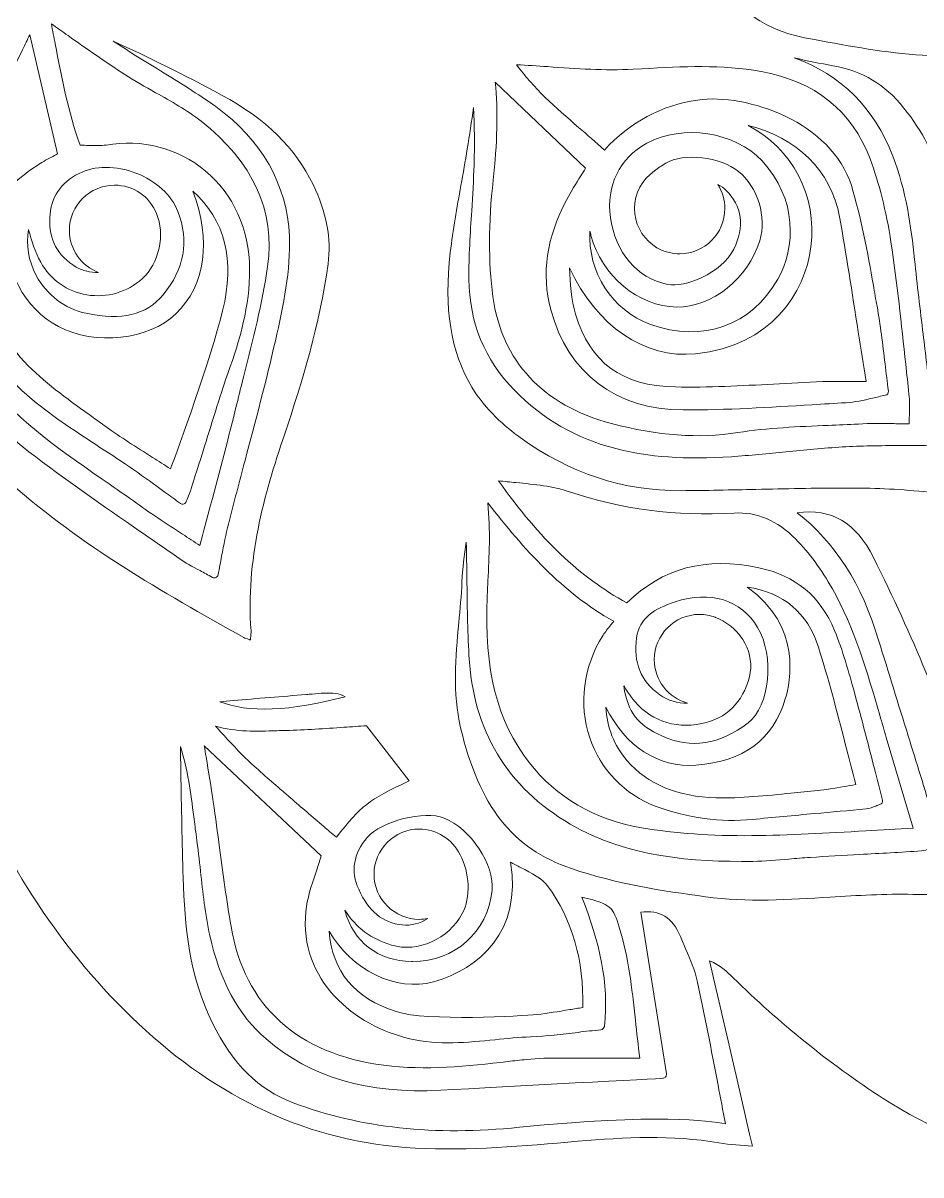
# Model space of a CAD drawing. Header units: millimetres. Extents: x -1630 to 1473, y -391 to 289.
# Drawn here: x -985.2 to -866.7, y -357.7 to -205.6 of the extents above; entities that cross this region are included whole.
import ezdxf

# ---------------------------------------------------------------- set-up
doc = ezdxf.new("R2010")
doc.units = ezdxf.units.MM
doc.header["$MEASUREMENT"] = 0
doc.layers.add('Layer 3', color=7, linetype='Continuous')

msp = doc.modelspace()

# ---------------------------------------------------------------- linework, layer by layer
at = {"layer": 'Layer 3', "lineweight": 0}
for points, knots in [([(-634.52, -243.33), (-634.54, -243.31), (-634.57, -243.29), (-634.59, -243.26), (-634.68, -243.07), (-634.76, -242.88), (-634.85, -242.68), (-635.04, -242.34), (-635.22, -242), (-635.4, -241.65), (-635.66, -241.13), (-635.92, -240.6), (-636.18, -240.07), (-640.76, -230.87), (-646.32, -222.41), (-653.83, -215.26), (-663.84, -205.73), (-675.48, -200.2), (-689.51, -199.54), (-684.82, -198.57), (-680.13, -197.6), (-674.78, -196.5), (-676.7, -194.29), (-678.38, -192.5), (-679.91, -190.59), (-686.19, -182.7), (-692.36, -174.72), (-698.71, -166.89), (-703.88, -160.52), (-710.16, -155.46), (-717.73, -152.17), (-719.82, -151.25), (-722.07, -150.7), (-725.18, -149.68), (-721.3, -148.91), (-718.38, -148.12), (-715.41, -147.8), (-712.34, -147.47), (-709.22, -147.59), (-705.96, -147.51), (-706.18, -146.58), (-706.19, -146.16), (-706.37, -145.84), (-706.69, -145.26), (-707.06, -144.7), (-707.49, -144.2), (-716.15, -134.15), (-724.46, -123.78), (-734.76, -115.26), (-744.58, -107.14), (-755.15, -100.45), (-767.66, -97.31), (-777.35, -94.87), (-786.99, -94.68), (-796.68, -97.59), (-802.49, -99.34), (-807.64, -102.17), (-812.17, -105.58), (-817.31, -102.35), (-822.08, -98.96), (-827.19, -96.23), (-837.15, -90.93), (-847.59, -88.86), (-858.53, -93.21), (-861.86, -94.53), (-865.1, -96.05), (-868.37, -97.53), (-873.24, -99.74), (-878.26, -101.66), (-883.68, -100.94), (-886.35, -100.59), (-888.96, -99.41), (-891.47, -98.29), (-893.59, -97.34), (-893.99, -95.13), (-894.65, -93.07), (-895.25, -91.2), (-896.34, -89.46), (-897.39, -87.78), (-898.32, -86.27), (-899.49, -84.9), (-900.66, -83.33), (-896.3, -81.25), (-894.12, -77.74), (-892.84, -73.77), (-890.92, -67.8), (-890.52, -62.68), (-889.68, -57.08), (-889.29, -54.48), (-889.63, -51.77), (-889.49, -49.12), (-889.47, -48.77), (-888.6, -48.46), (-887.45, -47.68), (-889.42, -52.36), (-887.11, -54.97), (-884.65, -57.15), (-873.77, -66.78), (-861, -70.35), (-846.69, -68.15), (-842.57, -67.51), (-838.53, -66.31), (-834.45, -65.36), (-833.62, -70.46), (-832.09, -72.24), (-827.15, -73.51), (-825.49, -73.94), (-823.74, -74.25), (-822.04, -74.22), (-819.14, -74.17), (-816.25, -73.84), (-813.36, -73.57), (-803.73, -72.65), (-795.15, -69.05), (-787.48, -63.27), (-784.64, -61.12), (-782.08, -58.61), (-778.91, -55.85), (-776.14, -55.85), (-772.74, -56.34), (-769.53, -55.76), (-759.02, -53.86), (-751.08, -48.14), (-745.53, -39.27), (-743.17, -39.15), (-740.42, -39.24), (-737.87, -38.49), (-727.89, -35.55), (-721.79, -28.1), (-716.68, -18.13), (-709.46, -4.04), (-712.67, 19.56), (-712.98, 22.22), (-708.3, 30.28), (-708.83, 41.95), (-710.1, 49.2), (-709.42, 50.62), (-708.85, 51.8), (-708.61, 52.26), (-702.87, 63.55), (-697.36, 74.85), (-694.59, 87.28), (-691.84, 99.62), (-691.21, 112.38), (-692.07, 124.97), (-692.17, 126.36), (-692.28, 127.74), (-692.41, 129.13), (-693.64, 142.2), (-695.61, 155.18), (-699.04, 167.84), (-702.2, 179.5), (-706.64, 191), (-711.87, 201.93), (-714.86, 208.17), (-718.47, 214.16), (-722.99, 219.41), (-719.52, 218.31), (-715.39, 219.26), (-713.33, 222.43), (-711.51, 225.25), (-712.44, 229.18), (-715.86, 230.19), (-717.18, 230.58), (-719.15, 230.46), (-719.52, 228.8), (-719.87, 227.24), (-718.37, 226.21), (-716.99, 226.59), (-716.78, 226.65), (-716.6, 226.73), (-716.45, 226.84), (-716.39, 226.8), (-716.32, 226.75), (-716.26, 226.7), (-715.9, 226.41), (-715.75, 226.04), (-715.72, 225.59), (-715.65, 224.52), (-716.53, 223.59), (-717.37, 223.05), (-719.21, 221.88), (-721.41, 222.21), (-723.26, 223.13), (-725.26, 224.11), (-727, 225.43), (-728.86, 226.46), (-728.72, 226.49), (-728.58, 226.51), (-728.44, 226.55), (-723.48, 227.71), (-720.45, 231.49), (-720.94, 236.69), (-721.37, 241.2), (-725.86, 245.77), (-730.55, 243.31), (-730.9, 243.13), (-731.23, 242.91), (-731.53, 242.66), (-730.29, 246.75), (-730.37, 250.95), (-731.87, 254.82), (-733.52, 259.06), (-736.6, 261.98), (-739.7, 262.26), (-741.74, 262.44), (-743.54, 261.43), (-744.77, 259.43), (-745.9, 257.59), (-745.01, 255.13), (-743.99, 252.29), (-742.39, 247.85), (-740.41, 242.31), (-744.52, 236.44), (-747.67, 231.94), (-751.06, 229.97), (-752.79, 229.21), (-754.05, 228.94), (-755.29, 228.58), (-756.51, 228.14), (-756.51, 228.14), (-757.66, 227.86), (-757.66, 227.86), (-754.59, 231.78), (-751.24, 237.5), (-751.01, 243.96), (-750.56, 256.09), (-755.7, 266.25), (-764.75, 271.14), (-770.1, 274.04), (-775.96, 274.39), (-779.33, 272.01), (-781.53, 270.45), (-782.48, 267.9), (-782, 264.82), (-781.56, 262.04), (-778.64, 260.36), (-774.94, 258.23), (-769.16, 254.91), (-761.97, 250.78), (-761.02, 240.65), (-760.48, 234.87), (-761.4, 230.48), (-762.38, 227.63), (-761.85, 229.56), (-761.57, 231.63), (-761.77, 233.75), (-762.61, 242.54), (-767.29, 249.39), (-774.29, 252.07), (-778.54, 253.7), (-782.77, 253.38), (-785.06, 251.26), (-786.57, 249.87), (-787.03, 247.86), (-786.37, 245.61), (-785.76, 243.54), (-783.35, 242.54), (-780.56, 241.39), (-776.19, 239.59), (-770.75, 237.35), (-769.16, 230.36), (-767.92, 224.92), (-768.79, 221.04), (-769.38, 219.29), (-769.54, 219.1), (-769.71, 218.92), (-769.86, 218.73), (-771.14, 217.18), (-772.19, 215.51), (-773.13, 213.74), (-774.08, 211.95), (-774.38, 209.79), (-775.54, 208.13), (-776.84, 206.26), (-779.1, 205.67), (-780.95, 204.53), (-782.86, 203.37), (-784.55, 201.88), (-785.96, 200.15), (-788.72, 196.75), (-790.35, 192.58), (-791.54, 188.41), (-791.66, 187.98), (-791.52, 187.2), (-791.21, 186.99), (-790.89, 186.76), (-790.15, 186.86), (-789.73, 187.08), (-787.38, 188.29), (-785.45, 189.99), (-782.95, 191.01), (-780.29, 192.09), (-777.46, 192.77), (-774.6, 193), (-773.8, 193.07), (-772.97, 193.1), (-772.2, 192.88), (-771.43, 192.66), (-770.76, 192.2), (-770.1, 191.75), (-766.36, 189.22), (-762.42, 186.62), (-757.93, 186.18), (-753.52, 185.73), (-749.3, 187.4), (-745.03, 188.13), (-738.74, 189.21), (-729.39, 186.54), (-725.83, 180.84), (-724.39, 178.53), (-724.05, 175.69), (-724.14, 172.97), (-724.34, 166.78), (-725.38, 160.76), (-727.21, 154.84), (-729.28, 148.16), (-731.36, 141.52), (-735.03, 135.49), (-736.67, 132.77), (-738.75, 130.51), (-741.17, 128.51), (-745.07, 125.29), (-749.81, 123.73), (-754.39, 121.91), (-761.91, 118.93), (-769.85, 117.34), (-777.69, 115.51), (-786.93, 113.35), (-796.11, 111.11), (-805, 107.71), (-807.57, 106.73), (-810.09, 105.67), (-812.58, 104.53), (-812.58, 104.53), (-816.84, 102.92), (-816.84, 102.92), (-817.07, 102.84), (-839.57, 94.11), (-852.12, 70.79), (-853.56, 68.12), (-854.87, 65.53), (-856.06, 62.98), (-867.21, 59.55), (-877.87, 54.59), (-887.66, 48.24), (-892.56, 45.07), (-897.24, 41.55), (-901.65, 37.72), (-906.02, 33.92), (-910.31, 29.85), (-913.47, 24.96), (-916.15, 20.8), (-917.98, 15.72), (-917.1, 10.83), (-920.74, 11.09), (-924.22, 11.36), (-927.71, 11.37), (-933.86, 11.38), (-939.64, 10.14), (-942.91, 4.62), (-948.58, 4.77), (-953.88, 5.17), (-959.16, 4.98), (-966.12, 4.72), (-972.4, 2.3), (-977.57, -2.48), (-986.18, -10.44), (-979.87, -16.12), (-979.91, -16.49), (-982.25, -16.49), (-984.64, -16.41), (-987.01, -16.51), (-992.04, -16.71), (-997.07, -17), (-1002.09, -17.27), (-1011.01, -17.74), (-1019.31, -20.42), (-1026.93, -24.91), (-1035.03, -29.69), (-1041.09, -36.28), (-1044.14, -45.48), (-1046.46, -52.47), (-1047.35, -59.66), (-1047.94, -66.91), (-1048.29, -71.16), (-1048.22, -71.23), (-1052.52, -72.58), (-1057.85, -74.24), (-1063.02, -76.24), (-1067.83, -79.18), (-1084.89, -89.61), (-1093.52, -104.78), (-1093.3, -124.76), (-1093.23, -130.83), (-1092.57, -136.93), (-1091.65, -142.94), (-1090.54, -150.23), (-1091, -166.45), (-1090.91, -167.17), (-1088.24, -165.5), (-1085.62, -163.77), (-1082.96, -162.08), (-1083, -163.07), (-1083.43, -163.67), (-1083.81, -164.3), (-1086.33, -168.5), (-1089.22, -172.51), (-1091.29, -176.92), (-1096.79, -188.68), (-1098.38, -201.02), (-1095.04, -213.67), (-1093.26, -220.45), (-1090.71, -227.02), (-1088.62, -233.71), (-1086.65, -240.02), (-1084.82, -246.37), (-1082.93, -252.7), (-1082.5, -254.11), (-1082.05, -255.52), (-1081.34, -257.81), (-1074.66, -247.47), (-1065.82, -240.9), (-1055.96, -234.56), (-1055.96, -240.45), (-1055.95, -245.73), (-1055.96, -251.01), (-1055.98, -259.44), (-1054.69, -267.67), (-1051.83, -275.58), (-1048.84, -283.84), (-1044.28, -291.12), (-1036.98, -296.26), (-1032, -299.77), (-1026.87, -303.08), (-1021.65, -306.21), (-1015.15, -310.12), (-1002.38, -320.99), (-1001.08, -321.9), (-999.83, -312.72), (-997.8, -305.5), (-996.15, -296.35), (-994.97, -299.06), (-993.96, -301.36), (-992.97, -303.66), (-987.47, -316.47), (-980.25, -328.09), (-970, -337.7), (-959.68, -347.37), (-947.63, -353.38), (-933.45, -354.12), (-926.33, -354.5), (-919.13, -353.83), (-912, -353.22), (-905.76, -352.69), (-899.58, -352.35), (-893.38, -353.43), (-891.9, -353.68), (-890.38, -353.72), (-888.97, -353.84), (-890.91, -345.47), (-892.76, -337.43), (-894.62, -329.39), (-893.21, -329.99), (-892.35, -330.79), (-891.5, -331.62), (-885.43, -337.58), (-878.88, -342.92), (-871.71, -347.55), (-859.27, -355.6), (-845.69, -357.66), (-831.33, -355.66), (-823.74, -354.6), (-816.21, -353.11), (-808.67, -351.71), (-800.63, -350.22), (-792.63, -350.15), (-784.66, -352.03), (-782.8, -352.47), (-781, -353.16), (-778.54, -353.94), (-779, -352.4), (-782.76, -343.76), (-783.7, -340.08), (-785.27, -333.95), (-786.23, -327.66), (-787.53, -321.46), (-788.14, -318.5), (-788.93, -315.58), (-789.65, -312.58), (-786.08, -315.05), (-782.86, -317.67), (-779.29, -319.66), (-766.09, -327.03), (-752.1, -329.89), (-737.15, -326.29), (-728.99, -324.32), (-721.29, -321.1), (-713.85, -317.24), (-702.68, -311.44), (-678.26, -300.37), (-677.21, -299.66), (-688.19, -292.06), (-693.66, -280.46), (-702.29, -270.43), (-691.49, -274.21), (-681.62, -273), (-671.94, -269.62), (-666.19, -267.61), (-660.56, -265.23), (-655, -262.74), (-643.64, -257.66), (-628.86, -260.63), (-627.89, -260.44), (-630.16, -254.57), (-632.34, -248.95), (-634.52, -243.33)], [0, 0, 0, 0, 1, 1, 1, 2, 2, 2, 3, 3, 3, 4, 4, 4, 5, 5, 5, 6, 6, 6, 7, 7, 7, 8, 8, 8, 9, 9, 9, 10, 10, 10, 11, 11, 11, 12, 12, 12, 13, 13, 13, 14, 14, 14, 15, 15, 15, 16, 16, 16, 17, 17, 17, 18, 18, 18, 19, 19, 19, 20, 20, 20, 21, 21, 21, 22, 22, 22, 23, 23, 23, 24, 24, 24, 25, 25, 25, 26, 26, 26, 27, 27, 27, 28, 28, 28, 29, 29, 29, 30, 30, 30, 31, 31, 31, 32, 32, 32, 33, 33, 33, 34, 34, 34, 35, 35, 35, 36, 36, 36, 37, 37, 37, 38, 38, 38, 39, 39, 39, 40, 40, 40, 41, 41, 41, 42, 42, 42, 43, 43, 43, 44, 44, 44, 45, 45, 45, 46, 46, 46, 47, 47, 47, 48, 48, 48, 49, 49, 49, 50, 50, 50, 51, 51, 51, 52, 52, 52, 53, 53, 53, 54, 54, 54, 55, 55, 55, 56, 56, 56, 57, 57, 57, 58, 58, 58, 59, 59, 59, 60, 60, 60, 61, 61, 61, 62, 62, 62, 63, 63, 63, 64, 64, 64, 65, 65, 65, 66, 66, 66, 67, 67, 67, 68, 68, 68, 69, 69, 69, 70, 70, 70, 71, 71, 71, 72, 72, 72, 73, 73, 73, 74, 74, 74, 75, 75, 75, 76, 76, 76, 77, 77, 77, 78, 78, 78, 79, 79, 79, 80, 80, 80, 81, 81, 81, 82, 82, 82, 83, 83, 83, 84, 84, 84, 85, 85, 85, 86, 86, 86, 87, 87, 87, 88, 88, 88, 89, 89, 89, 90, 90, 90, 91, 91, 91, 92, 92, 92, 93, 93, 93, 94, 94, 94, 95, 95, 95, 96, 96, 96, 97, 97, 97, 98, 98, 98, 99, 99, 99, 100, 100, 100, 101, 101, 101, 102, 102, 102, 103, 103, 103, 104, 104, 104, 105, 105, 105, 106, 106, 106, 107, 107, 107, 108, 108, 108, 109, 109, 109, 110, 110, 110, 111, 111, 111, 112, 112, 112, 113, 113, 113, 114, 114, 114, 115, 115, 115, 116, 116, 116, 117, 117, 117, 118, 118, 118, 119, 119, 119, 120, 120, 120, 121, 121, 121, 122, 122, 122, 123, 123, 123, 124, 124, 124, 125, 125, 125, 126, 126, 126, 127, 127, 127, 128, 128, 128, 129, 129, 129, 130, 130, 130, 131, 131, 131, 132, 132, 132, 133, 133, 133, 134, 134, 134, 135, 135, 135, 136, 136, 136, 137, 137, 137, 138, 138, 138, 139, 139, 139, 140, 140, 140, 141, 141, 141, 142, 142, 142, 143, 143, 143, 144, 144, 144, 145, 145, 145, 146, 146, 146, 147, 147, 147, 148, 148, 148, 149, 149, 149, 150, 150, 150, 151, 151, 151, 152, 152, 152, 153, 153, 153, 154, 154, 154, 155, 155, 155, 156, 156, 156, 157, 157, 157, 158, 158, 158, 159, 159, 159, 160, 160, 160, 161, 161, 161, 162, 162, 162, 163, 163, 163, 164, 164, 164, 165, 165, 165, 166, 166, 166, 167, 167, 167, 168, 168, 168, 169, 169, 169, 170, 170, 170, 171, 171, 171, 172, 172, 172, 172]), ([(-866.5, -209.81), (-871.27, -209.51), (-876.09, -208.62), (-880.76, -207.75), (-880.76, -207.75), (-882.09, -207.5), (-882.09, -207.5), (-887.8, -206.45), (-892.2, -202.94), (-895.54, -196.77), (-898.24, -191.8), (-899.56, -186.36), (-899.46, -180.63), (-899.4, -177.32), (-899.23, -173.97), (-899.06, -170.7), (-898.69, -174.23), (-898.29, -177.85), (-897.64, -181.39), (-895.45, -193.4), (-888.82, -200.65), (-877.96, -202.96), (-873.16, -203.97), (-868.5, -204.57), (-864.12, -204.72), (-857.72, -204.94), (-851.2, -204.91), (-844.91, -204.87), (-842.8, -204.86), (-840.7, -204.85), (-838.6, -204.85), (-837.88, -204.85), (-837.17, -204.73), (-836.48, -204.61), (-836.18, -204.56), (-835.87, -204.5), (-835.57, -204.46), (-835.33, -204.43), (-835.15, -204.23), (-835.14, -203.99), (-835.13, -203.74), (-835.1, -203.53), (-835.08, -203.34), (-835.04, -202.97), (-835.01, -202.65), (-835.1, -202.33), (-835.9, -199.26), (-836.72, -196.18), (-837.54, -193.11), (-838.94, -187.84), (-840.39, -182.4), (-841.75, -177.03), (-844.29, -167.02), (-848.79, -160.59), (-855.81, -157.01), (-854.91, -157.06), (-853.99, -157.07), (-853.1, -156.95), (-849.95, -156.52), (-847.38, -157.59), (-844.78, -160.43), (-843.66, -161.65), (-842.65, -162.88), (-841.79, -164.06), (-838.2, -169.02), (-835.63, -175), (-833.91, -182.35), (-833.43, -184.38), (-832.99, -186.45), (-832.57, -188.46), (-831.29, -194.48), (-829.97, -200.7), (-827.54, -206.55), (-827.01, -207.83), (-826.48, -209.11), (-825.94, -210.45), (-825.94, -210.45), (-825.41, -211.74), (-825.41, -211.74), (-826.7, -211.63), (-827.98, -211.53), (-829.25, -211.42), (-832.64, -211.14), (-835.83, -210.87), (-839.09, -210.74), (-842.72, -210.59), (-846.41, -210.5), (-849.98, -210.42), (-855.4, -210.29), (-861, -210.15), (-866.5, -209.81)], [0, 0, 0, 0, 1, 1, 1, 2, 2, 2, 3, 3, 3, 4, 4, 4, 5, 5, 5, 6, 6, 6, 7, 7, 7, 8, 8, 8, 9, 9, 9, 10, 10, 10, 11, 11, 11, 12, 12, 12, 13, 13, 13, 14, 14, 14, 15, 15, 15, 16, 16, 16, 17, 17, 17, 18, 18, 18, 19, 19, 19, 20, 20, 20, 21, 21, 21, 22, 22, 22, 23, 23, 23, 24, 24, 24, 25, 25, 25, 26, 26, 26, 27, 27, 27, 28, 28, 28, 29, 29, 29, 30, 30, 30, 30]), ([(-985.28, -209.08), (-984.96, -208.42), (-984.64, -207.76), (-984.33, -207.12), (-984.33, -207.12), (-980.68, -222.84), (-980.68, -222.84), (-980.96, -222.99), (-981.22, -223.13), (-981.47, -223.27), (-982.19, -223.66), (-982.81, -223.99), (-983.41, -224.4), (-986.35, -226.41), (-989.56, -229.02), (-991.01, -233.23), (-993.89, -241.61), (-991.54, -249.02), (-984.01, -255.26), (-981.2, -257.59), (-978.08, -259.62), (-975.06, -261.59), (-973.59, -262.55), (-972.06, -263.55), (-970.6, -264.56), (-969.21, -265.52), (-967.87, -266.5), (-966.44, -267.55), (-965.79, -268.02), (-965.12, -268.51), (-964.44, -269), (-964.33, -269.08), (-964.2, -269.11), (-964.07, -269.09), (-963.93, -269.07), (-963.82, -268.99), (-963.74, -268.88), (-963.49, -268.51), (-962.83, -266.45), (-961.27, -261.45), (-960.21, -258.03), (-959, -254.16), (-958.14, -251.71), (-956.65, -247.49), (-955.27, -242.91), (-955.31, -238.01), (-955.35, -232.79), (-957.43, -228.2), (-961.16, -225.08), (-964.76, -222.08), (-969.53, -220.84), (-974.24, -221.67), (-974.95, -221.79), (-975.71, -221.76), (-976.58, -221.72), (-976.94, -221.71), (-977.3, -221.69), (-977.69, -221.69), (-979.25, -217.32), (-980.12, -212.75), (-980.97, -208.32), (-981.14, -207.45), (-981.31, -206.55), (-981.48, -205.66), (-980.75, -206.18), (-980.01, -206.7), (-979.28, -207.22), (-976.85, -208.93), (-974.34, -210.7), (-971.8, -212.35), (-970.48, -213.21), (-969.07, -214), (-967.72, -214.76), (-965.67, -215.9), (-963.56, -217.08), (-961.73, -218.52), (-954.85, -223.92), (-951.9, -230.38), (-952.95, -237.72), (-953.65, -242.58), (-954.88, -247.45), (-956.07, -252.16), (-956.39, -253.39), (-956.7, -254.62), (-957, -255.85), (-958.09, -260.3), (-959.24, -264.63), (-960.46, -269.22), (-960.93, -270.99), (-961.41, -272.76), (-961.88, -274.55), (-962.63, -274.06), (-963.39, -273.56), (-964.16, -273.06), (-966.31, -271.66), (-968.53, -270.21), (-970.65, -268.67), (-972.06, -267.66), (-973.51, -266.65), (-974.91, -265.68), (-980.66, -261.7), (-986.6, -257.59), (-990.86, -251.75), (-995.39, -245.53), (-996.96, -238.73), (-995.52, -231.52), (-994.68, -227.33), (-992.67, -223.55), (-990.71, -219.9), (-990.23, -218.99), (-989.72, -218.05), (-989.25, -217.12), (-987.86, -214.41), (-986.55, -211.7), (-985.28, -209.08)], [0, 0, 0, 0, 1, 1, 1, 2, 2, 2, 3, 3, 3, 4, 4, 4, 5, 5, 5, 6, 6, 6, 7, 7, 7, 8, 8, 8, 9, 9, 9, 10, 10, 10, 11, 11, 11, 12, 12, 12, 13, 13, 13, 14, 14, 14, 15, 15, 15, 16, 16, 16, 17, 17, 17, 18, 18, 18, 19, 19, 19, 20, 20, 20, 21, 21, 21, 22, 22, 22, 23, 23, 23, 24, 24, 24, 25, 25, 25, 26, 26, 26, 27, 27, 27, 28, 28, 28, 29, 29, 29, 30, 30, 30, 31, 31, 31, 32, 32, 32, 33, 33, 33, 34, 34, 34, 35, 35, 35, 36, 36, 36, 37, 37, 37, 38, 38, 38, 38]), ([(-986.79, -266.42), (-993.73, -260.34), (-998.98, -253.71), (-1002.83, -246.16), (-1003.44, -244.96), (-1003.83, -243.37), (-1003.99, -241.43), (-1004.45, -235.75), (-1002.92, -230.33), (-999.32, -224.84), (-996.09, -219.93), (-992.88, -215.16), (-989.48, -210.11), (-988.81, -209.1), (-988.13, -208.09), (-987.44, -207.08), (-987.63, -207.53), (-987.82, -207.97), (-988.03, -208.39), (-989.07, -210.44), (-990.17, -212.51), (-991.23, -214.51), (-992.92, -217.7), (-994.67, -220.99), (-996.21, -224.33), (-998.82, -229.97), (-999.6, -235.38), (-998.59, -240.85), (-997.07, -249.11), (-992.57, -255.89), (-984.43, -262.17), (-979.66, -265.86), (-974.62, -269.34), (-969.74, -272.7), (-968.04, -273.87), (-966.34, -275.04), (-964.65, -276.23), (-963.8, -276.82), (-962.9, -277.31), (-961.85, -277.87), (-961.34, -278.14), (-960.8, -278.43), (-960.22, -278.76), (-960.08, -278.84), (-959.91, -278.85), (-959.77, -278.78), (-959.62, -278.72), (-959.52, -278.58), (-959.48, -278.43), (-959.31, -277.55), (-959.15, -276.74), (-959.01, -275.97), (-958.71, -274.41), (-958.46, -273.06), (-958.12, -271.73), (-957.4, -268.93), (-956.65, -266.09), (-955.92, -263.34), (-954.55, -258.17), (-953.13, -252.82), (-951.91, -247.51), (-950.84, -242.79), (-949.89, -238.19), (-950.07, -233.7), (-950.35, -226.91), (-953.71, -221), (-959.79, -216.6), (-962.13, -214.91), (-964.64, -213.37), (-967.06, -211.89), (-968.2, -211.2), (-969.38, -210.48), (-970.53, -209.75), (-971.46, -209.15), (-972.4, -208.55), (-973.34, -207.95), (-968.71, -210.03), (-963.98, -212.38), (-959.01, -215.07), (-953.19, -218.21), (-949.24, -222.08), (-946.94, -226.88), (-945.16, -230.59), (-944.52, -234.02), (-944.97, -237.37), (-946.05, -245.4), (-948.38, -252.96), (-950.73, -259.92), (-953.43, -267.9), (-955.83, -276.55), (-955.13, -285.8), (-955.11, -286.08), (-955.14, -286.38), (-955.2, -286.8), (-955.21, -286.87), (-955.22, -286.94), (-955.22, -287.01), (-955.28, -287), (-955.34, -286.98), (-955.39, -286.96), (-955.71, -286.86), (-955.92, -286.79), (-956.09, -286.7), (-966.99, -280.63), (-977.53, -274.51), (-986.79, -266.42)], [0, 0, 0, 0, 1, 1, 1, 2, 2, 2, 3, 3, 3, 4, 4, 4, 5, 5, 5, 6, 6, 6, 7, 7, 7, 8, 8, 8, 9, 9, 9, 10, 10, 10, 11, 11, 11, 12, 12, 12, 13, 13, 13, 14, 14, 14, 15, 15, 15, 16, 16, 16, 17, 17, 17, 18, 18, 18, 19, 19, 19, 20, 20, 20, 21, 21, 21, 22, 22, 22, 23, 23, 23, 24, 24, 24, 25, 25, 25, 26, 26, 26, 27, 27, 27, 28, 28, 28, 29, 29, 29, 30, 30, 30, 31, 31, 31, 32, 32, 32, 33, 33, 33, 34, 34, 34, 35, 35, 35, 35]), ([(-888.5, -267.14), (-891.74, -267.21), (-895.08, -267.29), (-898.38, -267.31), (-905.96, -267.35), (-913.11, -265), (-919.61, -260.31), (-921.54, -258.91), (-924.21, -256.62), (-925.98, -253.65), (-928.79, -248.92), (-929.69, -243.26), (-928.83, -235.84), (-928.48, -232.89), (-927.95, -229.9), (-927.43, -227.01), (-927.14, -225.43), (-926.85, -223.8), (-926.59, -222.19), (-926.29, -220.37), (-926.02, -218.53), (-925.76, -216.73), (-925.63, -219.13), (-925.61, -221.63), (-925.69, -224.28), (-925.75, -226.29), (-925.89, -228.35), (-926.01, -230.34), (-926.2, -233.3), (-926.4, -236.35), (-926.37, -239.37), (-926.32, -245.09), (-924.3, -250.03), (-920.36, -254.05), (-916.61, -257.88), (-912.23, -260.4), (-906.98, -261.76), (-902.66, -262.88), (-897.82, -263.22), (-891.72, -262.82), (-889.32, -262.66), (-886.89, -262.42), (-884.53, -262.18), (-882.1, -261.94), (-879.58, -261.69), (-877.1, -261.54), (-874.61, -261.38), (-872.1, -261.37), (-869.45, -261.35), (-868.22, -261.35), (-866.97, -261.34), (-865.67, -261.32), (-865.54, -261.32), (-865.41, -261.26), (-865.31, -261.16), (-865.22, -261.06), (-865.17, -260.93), (-865.18, -260.79), (-865.22, -260.02), (-865.24, -259.3), (-865.27, -258.6), (-865.32, -257.17), (-865.36, -255.82), (-865.51, -254.5), (-865.79, -251.89), (-866.12, -249.23), (-866.43, -246.66), (-866.82, -243.43), (-867.22, -240.09), (-867.56, -236.8), (-868.02, -232.38), (-868.68, -227.67), (-870.43, -223.14), (-872.9, -216.77), (-877.27, -212.41), (-883.43, -210.16), (-881.72, -210.56), (-880.01, -210.89), (-878.33, -211.2), (-874.41, -211.91), (-871.45, -213.67), (-869.01, -216.74), (-866.37, -220.06), (-864.88, -223), (-864.31, -226.01), (-863.31, -231.31), (-862.59, -236.75), (-861.89, -242.01), (-861.89, -242.01), (-861.84, -242.44), (-861.84, -242.44), (-861.33, -246.28), (-860.88, -250.4), (-860.37, -255.81), (-860.09, -258.82), (-859.86, -261.85), (-859.65, -264.79), (-859.57, -265.89), (-859.49, -266.98), (-859.4, -268.06), (-860.86, -267.94), (-862.3, -267.81), (-863.71, -267.67), (-867.28, -267.34), (-870.65, -267.02), (-874.09, -266.98), (-874.98, -266.97), (-875.88, -266.97), (-876.78, -266.97), (-880.71, -266.97), (-884.66, -267.05), (-888.5, -267.14)], [0, 0, 0, 0, 1, 1, 1, 2, 2, 2, 3, 3, 3, 4, 4, 4, 5, 5, 5, 6, 6, 6, 7, 7, 7, 8, 8, 8, 9, 9, 9, 10, 10, 10, 11, 11, 11, 12, 12, 12, 13, 13, 13, 14, 14, 14, 15, 15, 15, 16, 16, 16, 17, 17, 17, 18, 18, 18, 19, 19, 19, 20, 20, 20, 21, 21, 21, 22, 22, 22, 23, 23, 23, 24, 24, 24, 25, 25, 25, 26, 26, 26, 27, 27, 27, 28, 28, 28, 29, 29, 29, 30, 30, 30, 31, 31, 31, 32, 32, 32, 33, 33, 33, 34, 34, 34, 35, 35, 35, 36, 36, 36, 37, 37, 37, 37]), ([(-922.89, -213.35), (-922.89, -213.35), (-910.98, -224.73), (-910.98, -224.73), (-911.19, -225.07), (-911.41, -225.42), (-911.62, -225.76), (-912.24, -226.76), (-912.88, -227.79), (-913.44, -228.85), (-916.15, -233.91), (-916.84, -238.67), (-915.57, -243.41), (-913.32, -251.8), (-906.96, -256.62), (-898.11, -256.64), (-892.42, -256.66), (-886.65, -256.31), (-881.07, -255.96), (-879.59, -255.87), (-878.11, -255.78), (-876.64, -255.7), (-875.46, -255.63), (-874.32, -255.37), (-873.11, -255.09), (-872.56, -254.96), (-871.99, -254.83), (-871.41, -254.72), (-871.16, -254.67), (-870.98, -254.42), (-871.01, -254.16), (-871.17, -252.94), (-871.32, -251.74), (-871.45, -250.56), (-871.76, -247.93), (-872.06, -245.45), (-872.51, -242.96), (-872.68, -242.04), (-872.84, -241.12), (-873, -240.2), (-873.77, -235.84), (-874.57, -231.32), (-875.9, -227.03), (-878.48, -218.71), (-889.66, -214.78), (-896.21, -215.73), (-900.94, -216.42), (-905.08, -218.64), (-908.5, -222.34), (-909.62, -221.31), (-910.77, -220.31), (-911.89, -219.35), (-914.96, -216.7), (-917.87, -214.18), (-920.08, -211.06), (-918.71, -211.13), (-917.34, -211.23), (-916, -211.32), (-912.12, -211.6), (-908.45, -211.86), (-904.71, -211.66), (-904.71, -211.66), (-903.49, -211.6), (-903.49, -211.6), (-898.11, -211.3), (-893.03, -211.02), (-887.82, -211.96), (-880.69, -213.24), (-875.85, -217.12), (-873.44, -223.49), (-872.22, -226.72), (-871.31, -230.32), (-870.68, -234.51), (-869.87, -239.85), (-869.29, -245.33), (-868.72, -250.62), (-868.58, -251.93), (-868.44, -253.24), (-868.3, -254.55), (-868.2, -255.45), (-868.23, -256.39), (-868.25, -257.4), (-868.26, -257.75), (-868.27, -258.11), (-868.28, -258.48), (-868.97, -258.48), (-869.63, -258.47), (-870.27, -258.46), (-871.91, -258.44), (-873.46, -258.42), (-874.98, -258.51), (-876.3, -258.58), (-877.65, -258.63), (-878.95, -258.69), (-882.88, -258.85), (-886.94, -259.02), (-890.87, -259.64), (-896.04, -260.45), (-901.5, -260.06), (-907.56, -258.44), (-916.63, -256.02), (-922.04, -250.22), (-923.21, -241.67), (-923.82, -237.15), (-923.81, -231.98), (-923.17, -226.3), (-922.63, -221.54), (-922.54, -217.1), (-922.89, -213.35)], [0, 0, 0, 0, 1, 1, 1, 2, 2, 2, 3, 3, 3, 4, 4, 4, 5, 5, 5, 6, 6, 6, 7, 7, 7, 8, 8, 8, 9, 9, 9, 10, 10, 10, 11, 11, 11, 12, 12, 12, 13, 13, 13, 14, 14, 14, 15, 15, 15, 16, 16, 16, 17, 17, 17, 18, 18, 18, 19, 19, 19, 20, 20, 20, 21, 21, 21, 22, 22, 22, 23, 23, 23, 24, 24, 24, 25, 25, 25, 26, 26, 26, 27, 27, 27, 28, 28, 28, 29, 29, 29, 30, 30, 30, 31, 31, 31, 32, 32, 32, 33, 33, 33, 34, 34, 34, 35, 35, 35, 36, 36, 36, 36]), ([(-890.79, -225.15), (-893.19, -223.22), (-898.04, -222.67), (-900.4, -224.07), (-900.94, -224.39), (-901.43, -224.74), (-901.86, -225.1), (-903.53, -226.21), (-904.52, -228.07), (-904.52, -230.06), (-904.52, -231.95), (-903.61, -233.74), (-902.11, -234.85), (-901.65, -235.23), (-901.17, -235.5), (-900.68, -235.66), (-900.41, -235.75), (-900.14, -235.82), (-899.88, -235.87), (-899.44, -235.98), (-898.99, -236.03), (-898.56, -236.03), (-895.27, -236.03), (-892.6, -233.35), (-892.6, -230.06), (-892.6, -228.93), (-892.92, -227.83), (-893.51, -226.89), (-893.09, -227.1), (-892.73, -227.34), (-892.46, -227.61), (-890.33, -229.71), (-889.96, -232.48), (-891.42, -235.41), (-893.03, -238.63), (-897.93, -240.56), (-900.15, -240.07), (-904.25, -239.17), (-907, -235.95), (-907.7, -231.22), (-908.31, -227.11), (-906.47, -223.36), (-902.9, -221.44), (-898.1, -218.87), (-891.28, -219.91), (-887.69, -223.76), (-883, -228.8), (-883.26, -235.23), (-885.6, -239.37), (-889.1, -245.54), (-895.53, -247.84), (-902.39, -245.36), (-907.54, -243.49), (-910.7, -238.4), (-910.4, -233.03), (-910.36, -233.22), (-910.31, -233.41), (-910.27, -233.6), (-908.88, -238.93), (-904.01, -243), (-898.94, -243.06), (-894.31, -243.11), (-889.51, -239.27), (-887.99, -234.31), (-887.03, -231.2), (-888.26, -227.18), (-890.79, -225.15)], [0, 0, 0, 0, 1, 1, 1, 2, 2, 2, 3, 3, 3, 4, 4, 4, 5, 5, 5, 6, 6, 6, 7, 7, 7, 8, 8, 8, 9, 9, 9, 10, 10, 10, 11, 11, 11, 12, 12, 12, 13, 13, 13, 14, 14, 14, 15, 15, 15, 16, 16, 16, 17, 17, 17, 18, 18, 18, 19, 19, 19, 20, 20, 20, 21, 21, 21, 22, 22, 22, 22]), ([(-896.46, -249.23), (-886.41, -248.16), (-882.01, -241.24), (-881.24, -235.12), (-880.39, -228.29), (-883.69, -222.17), (-889.54, -219.08), (-883.19, -220.58), (-878.53, -225.11), (-877.46, -231.16), (-876.58, -236.14), (-875.81, -241.09), (-874.99, -246.33), (-874.65, -248.49), (-874.31, -250.67), (-873.95, -252.9), (-874.53, -252.9), (-875.08, -252.89), (-875.61, -252.89), (-877.04, -252.88), (-878.38, -252.86), (-879.7, -252.91), (-881.86, -252.99), (-884.05, -253.11), (-886.17, -253.23), (-890.42, -253.46), (-894.81, -253.7), (-899.11, -253.62), (-906.18, -253.48), (-910.37, -250.43), (-912.3, -244.01), (-912.88, -242.09), (-913.01, -239.96), (-913.12, -237.89), (-909.5, -245.57), (-903.2, -249.95), (-896.46, -249.23)], [0, 0, 0, 0, 1, 1, 1, 2, 2, 2, 3, 3, 3, 4, 4, 4, 5, 5, 5, 6, 6, 6, 7, 7, 7, 8, 8, 8, 9, 9, 9, 10, 10, 10, 11, 11, 11, 12, 12, 12, 12]), ([(-966.73, -241.43), (-969.01, -244.15), (-972.14, -244.91), (-976.89, -243.89), (-979.69, -243.29), (-982.09, -241.47), (-983.47, -238.9), (-984.5, -236.96), (-984.86, -234.82), (-984.5, -232.83), (-984.5, -232.83), (-984.49, -232.86), (-984.49, -232.86), (-984.1, -234.23), (-983.66, -235.78), (-982.89, -237.15), (-981.59, -239.46), (-979.37, -241.03), (-976.79, -241.45), (-974.16, -241.89), (-971.49, -241.11), (-969.46, -239.3), (-967.27, -237.35), (-966.42, -233.41), (-967.61, -230.72), (-968.52, -228.44), (-970.69, -226.97), (-973.14, -226.97), (-976.42, -226.97), (-979.1, -229.65), (-979.1, -232.93), (-979.1, -235.47), (-977.5, -237.65), (-975.26, -238.5), (-976.32, -238.53), (-977.34, -238.29), (-978.19, -237.79), (-980.67, -236.31), (-981.81, -234.18), (-981.68, -231.28), (-981.55, -228.58), (-980.29, -226.66), (-977.83, -225.42), (-975.75, -224.37), (-972.94, -224.36), (-970.31, -225.38), (-967.67, -226.4), (-965.61, -228.29), (-964.78, -230.45), (-963.27, -234.38), (-963.93, -238.08), (-966.73, -241.43)], [0, 0, 0, 0, 1, 1, 1, 2, 2, 2, 3, 3, 3, 4, 4, 4, 5, 5, 5, 6, 6, 6, 7, 7, 7, 8, 8, 8, 9, 9, 9, 10, 10, 10, 11, 11, 11, 12, 12, 12, 13, 13, 13, 14, 14, 14, 15, 15, 15, 16, 16, 16, 17, 17, 17, 17]), ([(-962.81, -227.76), (-958.54, -231.55), (-957.22, -236.86), (-958.88, -243.57), (-960.44, -249.91), (-964.75, -261.84), (-965.75, -264.42), (-966.55, -263.91), (-967.35, -263.41), (-968.14, -262.91), (-970.29, -261.55), (-972.33, -260.27), (-974.31, -258.84), (-974.85, -258.44), (-975.4, -258.05), (-975.94, -257.66), (-978.9, -255.55), (-981.96, -253.36), (-984.53, -250.81), (-990.48, -244.88), (-990.47, -237.46), (-987.38, -232.47), (-987.68, -238.18), (-985.12, -243.22), (-980.55, -245.63), (-975.71, -248.19), (-968.61, -247.42), (-965.04, -243.96), (-961.12, -240.14), (-960.34, -234.31), (-962.81, -227.76)], [0, 0, 0, 0, 1, 1, 1, 2, 2, 2, 3, 3, 3, 4, 4, 4, 5, 5, 5, 6, 6, 6, 7, 7, 7, 8, 8, 8, 9, 9, 9, 10, 10, 10, 10]), ([(-923.88, -268.92), (-919.09, -275.03), (-914.11, -280.73), (-907.25, -284.56), (-907.39, -284.72), (-907.51, -284.88), (-907.63, -285.03), (-908.05, -285.54), (-908.38, -285.95), (-908.67, -286.4), (-911.29, -290.56), (-911.93, -295.49), (-910.43, -299.93), (-909, -304.15), (-905.81, -307.45), (-901.67, -308.99), (-897.44, -310.56), (-893.17, -311.14), (-888.97, -310.72), (-886.25, -310.45), (-883.47, -310.19), (-880.79, -309.95), (-878.55, -309.75), (-876.24, -309.54), (-873.96, -309.32), (-873.49, -309.27), (-873.06, -309.11), (-872.65, -308.95), (-872.48, -308.88), (-872.31, -308.82), (-872.14, -308.76), (-871.88, -308.68), (-871.74, -308.42), (-871.8, -308.16), (-872.16, -306.76), (-872.51, -305.39), (-872.86, -304.03), (-873.66, -300.87), (-874.42, -297.89), (-875.25, -294.89), (-875.25, -294.89), (-875.5, -293.97), (-875.5, -293.97), (-876.25, -291.24), (-877.03, -288.42), (-878.12, -285.78), (-880, -281.24), (-883.27, -278.53), (-888.11, -277.49), (-895.13, -275.99), (-900.83, -277.51), (-905.52, -282.13), (-911.72, -278.74), (-916.99, -273.73), (-922.47, -266.01), (-921.7, -266.1), (-920.92, -266.17), (-920.17, -266.25), (-917.67, -266.48), (-915.32, -266.71), (-913.11, -267.45), (-906.22, -269.78), (-899.12, -270.7), (-891.38, -270.26), (-888.39, -270.09), (-885.65, -271.25), (-883.25, -273.7), (-881.46, -275.51), (-879.84, -277.73), (-878.41, -280.27), (-875.48, -285.49), (-873.79, -291.32), (-872.15, -296.96), (-871.87, -297.94), (-871.58, -298.92), (-871.29, -299.9), (-871.29, -299.9), (-867.73, -311.88), (-867.73, -311.88), (-869.85, -311.98), (-871.94, -312.11), (-873.97, -312.22), (-879.17, -312.53), (-884.09, -312.82), (-889.05, -312.86), (-894.41, -312.91), (-899.16, -312.57), (-903.58, -311.81), (-909.75, -310.76), (-914.88, -307.78), (-918.41, -303.22), (-922.67, -297.72), (-924.38, -290.96), (-923.96, -281.31), (-923.93, -280.61), (-923.9, -279.9), (-923.86, -279.2), (-923.7, -275.95), (-923.53, -272.6), (-923.88, -268.92)], [0, 0, 0, 0, 1, 1, 1, 2, 2, 2, 3, 3, 3, 4, 4, 4, 5, 5, 5, 6, 6, 6, 7, 7, 7, 8, 8, 8, 9, 9, 9, 10, 10, 10, 11, 11, 11, 12, 12, 12, 13, 13, 13, 14, 14, 14, 15, 15, 15, 16, 16, 16, 17, 17, 17, 18, 18, 18, 19, 19, 19, 20, 20, 20, 21, 21, 21, 22, 22, 22, 23, 23, 23, 24, 24, 24, 25, 25, 25, 26, 26, 26, 27, 27, 27, 28, 28, 28, 29, 29, 29, 30, 30, 30, 31, 31, 31, 32, 32, 32, 33, 33, 33, 33]), ([(-867.77, -320.61), (-871.42, -320.53), (-875.11, -320.76), (-878.69, -320.98), (-884.07, -321.32), (-889.63, -321.67), (-895.13, -320.93), (-900.82, -320.16), (-906.89, -319.24), (-912.85, -317.21), (-920.64, -314.55), (-925.01, -308.99), (-927.47, -298.61), (-928.57, -293.98), (-928.13, -289.29), (-927.7, -284.74), (-927.54, -282.98), (-927.37, -281.15), (-927.29, -279.35), (-927.21, -277.6), (-926.98, -275.84), (-926.72, -274.09), (-926.68, -275.73), (-926.66, -277.36), (-926.64, -278.96), (-926.6, -282.27), (-926.56, -285.69), (-926.37, -289.05), (-925.83, -299.01), (-921.32, -306.51), (-912.99, -311.34), (-905.3, -315.78), (-896.86, -316.33), (-888.89, -316.26), (-887.31, -316.25), (-885.71, -316.1), (-884.17, -315.96), (-883.24, -315.88), (-882.28, -315.79), (-881.34, -315.73), (-879.16, -315.6), (-876.97, -315.48), (-874.78, -315.35), (-872.12, -315.2), (-869.37, -315.05), (-866.66, -314.88), (-866.26, -314.85), (-865.91, -314.7), (-865.46, -314.52), (-865.23, -314.43), (-864.98, -314.32), (-864.68, -314.22), (-864.44, -314.13), (-864.3, -313.88), (-864.36, -313.63), (-864.44, -313.25), (-864.52, -312.88), (-864.6, -312.51), (-864.77, -311.71), (-864.93, -310.95), (-865.16, -310.19), (-866.23, -306.68), (-867.32, -303.18), (-868.4, -299.68), (-869.69, -295.55), (-871.01, -291.27), (-872.3, -287.05), (-874.58, -279.57), (-878.01, -274.2), (-883.04, -270.24), (-878.57, -269.59), (-875.27, -271.53), (-872.97, -276.15), (-870.39, -281.35), (-868.07, -286.43), (-866.08, -291.27), (-864.92, -294.09), (-863.86, -297.01), (-862.82, -299.83), (-861.75, -302.75), (-860.64, -305.77), (-859.43, -308.7), (-858.27, -311.51), (-856.88, -314.24), (-855.53, -316.88), (-855.06, -317.81), (-854.56, -318.77), (-854.09, -319.73), (-855.32, -319.82), (-856.57, -319.94), (-857.78, -320.06), (-861.06, -320.37), (-864.44, -320.69), (-867.77, -320.61)], [0, 0, 0, 0, 1, 1, 1, 2, 2, 2, 3, 3, 3, 4, 4, 4, 5, 5, 5, 6, 6, 6, 7, 7, 7, 8, 8, 8, 9, 9, 9, 10, 10, 10, 11, 11, 11, 12, 12, 12, 13, 13, 13, 14, 14, 14, 15, 15, 15, 16, 16, 16, 17, 17, 17, 18, 18, 18, 19, 19, 19, 20, 20, 20, 21, 21, 21, 22, 22, 22, 23, 23, 23, 24, 24, 24, 25, 25, 25, 26, 26, 26, 27, 27, 27, 28, 28, 28, 29, 29, 29, 30, 30, 30, 31, 31, 31, 31]), ([(-896.41, -303.55), (-890.13, -303.08), (-886.27, -300.22), (-884.62, -294.81), (-883.93, -292.55), (-882.42, -285.18), (-889.64, -280.05), (-884.85, -280.75), (-881.7, -283.41), (-880.25, -287.98), (-878.92, -292.14), (-877.84, -296.32), (-876.7, -300.75), (-876.25, -302.5), (-875.79, -304.3), (-875.31, -306.11), (-875.86, -306.21), (-876.37, -306.3), (-876.86, -306.38), (-878.15, -306.61), (-879.27, -306.8), (-880.38, -306.9), (-881.54, -307), (-882.73, -307.13), (-883.87, -307.25), (-887.13, -307.58), (-890.48, -307.93), (-893.77, -307.87), (-898.72, -307.76), (-902.88, -306.03), (-905.5, -302.97), (-907.22, -300.97), (-908.18, -298.51), (-908.29, -295.89), (-905.79, -301.03), (-901.39, -303.93), (-896.41, -303.55)], [0, 0, 0, 0, 1, 1, 1, 2, 2, 2, 3, 3, 3, 4, 4, 4, 5, 5, 5, 6, 6, 6, 7, 7, 7, 8, 8, 8, 9, 9, 9, 10, 10, 10, 11, 11, 11, 12, 12, 12, 12]), ([(-893.4, -284.23), (-893.53, -284.17), (-893.67, -284.11), (-893.82, -284.05), (-893.84, -284.04), (-893.85, -284.04), (-893.87, -284.03), (-894.54, -283.78), (-895.24, -283.65), (-895.94, -283.65), (-899.23, -283.65), (-901.91, -286.33), (-901.91, -289.61), (-901.91, -292.35), (-900.06, -294.66), (-897.54, -295.36), (-898.82, -295.39), (-900.1, -295.03), (-901.18, -294.26), (-903.69, -292.48), (-904.72, -289.95), (-904.24, -286.75), (-903.84, -284.07), (-901.92, -282.91), (-899.17, -282), (-894.53, -280.46), (-890.45, -281.72), (-888.27, -285.36), (-886.01, -289.15), (-886.66, -295.74), (-889.52, -297.96), (-893.24, -300.85), (-897.08, -301.43), (-900.91, -299.7), (-904.06, -298.28), (-905.43, -296.59), (-905.93, -293.08), (-905.62, -293.61), (-905.3, -294.12), (-904.93, -294.6), (-902.61, -297.61), (-899.4, -298.81), (-895.65, -298.06), (-892.4, -297.41), (-890.22, -295.27), (-889.36, -291.89), (-888.6, -288.9), (-890.34, -285.6), (-893.4, -284.23)], [0, 0, 0, 0, 1, 1, 1, 2, 2, 2, 3, 3, 3, 4, 4, 4, 5, 5, 5, 6, 6, 6, 7, 7, 7, 8, 8, 8, 9, 9, 9, 10, 10, 10, 11, 11, 11, 12, 12, 12, 13, 13, 13, 14, 14, 14, 15, 15, 15, 16, 16, 16, 16]), ([(-943.94, -294.08), (-943.54, -294.12), (-943.14, -294.3), (-942.71, -294.52), (-949.85, -296.44), (-955.7, -296.66), (-959.24, -295.17), (-959.24, -295.17), (-957.47, -295.02), (-957.47, -295.02), (-954.34, -294.76), (-951.08, -294.48), (-947.82, -294.23), (-947.56, -294.21), (-947.31, -294.18), (-947.06, -294.16), (-946.02, -294.07), (-944.95, -293.97), (-943.94, -294.08)], [0, 0, 0, 0, 1, 1, 1, 2, 2, 2, 3, 3, 3, 4, 4, 4, 5, 5, 5, 6, 6, 6, 6]), ([(-951.74, -299.01), (-951.33, -298.99), (-950.92, -298.98), (-950.51, -298.97), (-947.95, -298.9), (-945.36, -298.72), (-942.87, -298.55), (-941.87, -298.48), (-940.87, -298.41), (-939.89, -298.34), (-939.89, -298.34), (-934.24, -305.62), (-934.24, -305.62), (-939.74, -308.21), (-940.53, -308.83), (-943.86, -313.08), (-944.43, -312.59), (-944.99, -312.11), (-945.54, -311.64), (-947.06, -310.34), (-948.49, -309.12), (-949.93, -307.87), (-950.37, -307.48), (-950.82, -307.09), (-951.27, -306.71), (-952.8, -305.39), (-954.38, -304.03), (-955.84, -302.61), (-957.14, -301.34), (-958.39, -299.97), (-959.6, -298.64), (-959.67, -298.57), (-959.74, -298.49), (-959.81, -298.41), (-957.12, -299.18), (-954.39, -299.09), (-951.74, -299.01)], [0, 0, 0, 0, 1, 1, 1, 2, 2, 2, 3, 3, 3, 4, 4, 4, 5, 5, 5, 6, 6, 6, 7, 7, 7, 8, 8, 8, 9, 9, 9, 10, 10, 10, 11, 11, 11, 12, 12, 12, 12]), ([(-893.5, -345.79), (-893.18, -347.46), (-892.86, -349.16), (-892.52, -350.89), (-894.77, -350.53), (-901.5, -349.52), (-919.71, -351.37), (-930.94, -352.52), (-940.71, -351.46), (-949.56, -348.13), (-954.18, -346.39), (-957.48, -343.12), (-960.25, -337.53), (-963.29, -331.38), (-963.89, -324.71), (-964.08, -318.43), (-964.23, -313.8), (-964.31, -309.07), (-964.39, -304.49), (-964.41, -303.36), (-964.43, -302.22), (-964.45, -301.08), (-963.47, -304.1), (-963.07, -307.27), (-962.69, -310.36), (-962.58, -311.25), (-962.47, -312.15), (-962.34, -313.04), (-962.13, -314.53), (-961.96, -316.07), (-961.8, -317.55), (-961.5, -320.34), (-961.19, -323.24), (-960.57, -326.03), (-959.24, -332.06), (-956.81, -336.54), (-953.14, -339.7), (-947.25, -344.79), (-939.71, -347), (-930.09, -346.47), (-921.61, -346), (-900.98, -344.91), (-900.78, -344.9), (-900.64, -344.89), (-900.5, -344.82), (-900.41, -344.71), (-900.33, -344.6), (-900.29, -344.46), (-900.31, -344.32), (-900.31, -344.32), (-903.69, -322.98), (-903.69, -322.98), (-901.19, -322.61), (-899.48, -323.66), (-898.47, -326.17), (-898.24, -326.75), (-897.99, -327.33), (-897.74, -327.89), (-897.16, -329.23), (-896.55, -330.61), (-896.25, -332.01), (-895.27, -336.52), (-894.41, -341.02), (-893.5, -345.79)], [0, 0, 0, 0, 1, 1, 1, 2, 2, 2, 3, 3, 3, 4, 4, 4, 5, 5, 5, 6, 6, 6, 7, 7, 7, 8, 8, 8, 9, 9, 9, 10, 10, 10, 11, 11, 11, 12, 12, 12, 13, 13, 13, 14, 14, 14, 15, 15, 15, 16, 16, 16, 17, 17, 17, 18, 18, 18, 19, 19, 19, 20, 20, 20, 21, 21, 21, 21]), ([(-945.86, -315.52), (-946.09, -316.3), (-946.34, -317.05), (-946.59, -317.78), (-947.17, -319.52), (-947.73, -321.16), (-947.9, -322.86), (-948.81, -332.01), (-941.43, -337.98), (-934.18, -339.67), (-930.37, -340.55), (-926.58, -340.17), (-922.91, -339.8), (-921.38, -339.64), (-919.79, -339.48), (-918.23, -339.42), (-916.16, -339.33), (-914.12, -339.09), (-911.96, -338.83), (-910.98, -338.71), (-909.98, -338.59), (-908.95, -338.49), (-908.72, -338.46), (-908.53, -338.28), (-908.5, -338.05), (-907.83, -332.26), (-909.17, -327), (-911.45, -320.98), (-907.6, -321.87), (-907.33, -322.34), (-906.53, -324.95), (-905.3, -328.92), (-904.87, -332.95), (-904.41, -337.21), (-904.23, -338.85), (-904.05, -340.55), (-903.81, -342.24), (-904.66, -342.24), (-905.49, -342.24), (-906.3, -342.24), (-908.55, -342.24), (-910.67, -342.23), (-912.79, -342.25), (-913.24, -342.25), (-913.7, -342.25), (-914.15, -342.25), (-915.68, -342.24), (-917.26, -342.24), (-918.8, -342.41), (-919.61, -342.49), (-920.41, -342.59), (-921.21, -342.68), (-926.55, -343.28), (-932.06, -343.91), (-937.59, -343.18), (-949.01, -341.69), (-955.99, -335.35), (-957.77, -324.86), (-958.35, -321.42), (-958.82, -317.89), (-959.28, -314.48), (-959.54, -312.49), (-959.82, -310.43), (-960.11, -308.41), (-960.4, -306.44), (-960.72, -304.5), (-961.06, -302.45), (-961.14, -301.98), (-961.22, -301.49), (-961.3, -301.01), (-961.3, -301.01), (-945.86, -315.52), (-945.86, -315.52)], [0, 0, 0, 0, 1, 1, 1, 2, 2, 2, 3, 3, 3, 4, 4, 4, 5, 5, 5, 6, 6, 6, 7, 7, 7, 8, 8, 8, 9, 9, 9, 10, 10, 10, 11, 11, 11, 12, 12, 12, 13, 13, 13, 14, 14, 14, 15, 15, 15, 16, 16, 16, 17, 17, 17, 18, 18, 18, 19, 19, 19, 20, 20, 20, 21, 21, 21, 22, 22, 22, 23, 23, 23, 24, 24, 24, 24]), ([(-923.31, -320.08), (-923.92, -325.62), (-928.21, -329.46), (-933.78, -329.46), (-933.83, -329.46), (-933.87, -329.46), (-933.92, -329.46), (-938.44, -329.41), (-941.63, -326.89), (-942.74, -322.72), (-941.26, -325.02), (-939.22, -326.53), (-936.58, -327.31), (-933.1, -328.33), (-929.08, -326.53), (-927.25, -323.14), (-926.12, -321.05), (-926.26, -317.7), (-927.55, -315.38), (-928.54, -313.32), (-930.65, -311.99), (-932.92, -311.99), (-936.21, -311.99), (-938.89, -314.67), (-938.89, -317.95), (-938.89, -321.24), (-936.21, -323.91), (-932.92, -323.91), (-932.54, -323.91), (-932.17, -323.88), (-931.81, -323.81), (-932.82, -324.46), (-934.02, -324.78), (-935.17, -324.65), (-937.76, -324.37), (-939.59, -322.87), (-940.92, -319.93), (-942, -317.54), (-941.62, -315.24), (-939.79, -313.09), (-937.95, -310.93), (-932.26, -309.5), (-929.64, -310.54), (-926.14, -311.94), (-922.95, -316.75), (-923.31, -320.08)], [0, 0, 0, 0, 1, 1, 1, 2, 2, 2, 3, 3, 3, 4, 4, 4, 5, 5, 5, 6, 6, 6, 7, 7, 7, 8, 8, 8, 9, 9, 9, 10, 10, 10, 11, 11, 11, 12, 12, 12, 13, 13, 13, 14, 14, 14, 15, 15, 15, 15]), ([(-920.9, -316.38), (-920.45, -316.62), (-920, -316.85), (-919.56, -317.07), (-918.04, -317.83), (-916.74, -318.48), (-915.99, -319.5), (-912.73, -323.94), (-911.17, -329.33), (-911.36, -335.55), (-911.95, -335.64), (-912.52, -335.74), (-913.07, -335.83), (-914.57, -336.08), (-915.98, -336.32), (-917.39, -336.47), (-919.32, -336.68), (-931.94, -337.4), (-935.98, -336.1), (-941.47, -334.32), (-944.38, -330.84), (-944.83, -325.47), (-941.89, -330.57), (-936.02, -333.55), (-931.04, -332.15), (-925.01, -330.47), (-919.32, -325.45), (-920.9, -316.38)], [0, 0, 0, 0, 1, 1, 1, 2, 2, 2, 3, 3, 3, 4, 4, 4, 5, 5, 5, 6, 6, 6, 7, 7, 7, 8, 8, 8, 9, 9, 9, 9])]:
    msp.add_open_spline(points, degree=3, knots=knots, dxfattribs=at)

doc.saveas('drawing.dxf')
